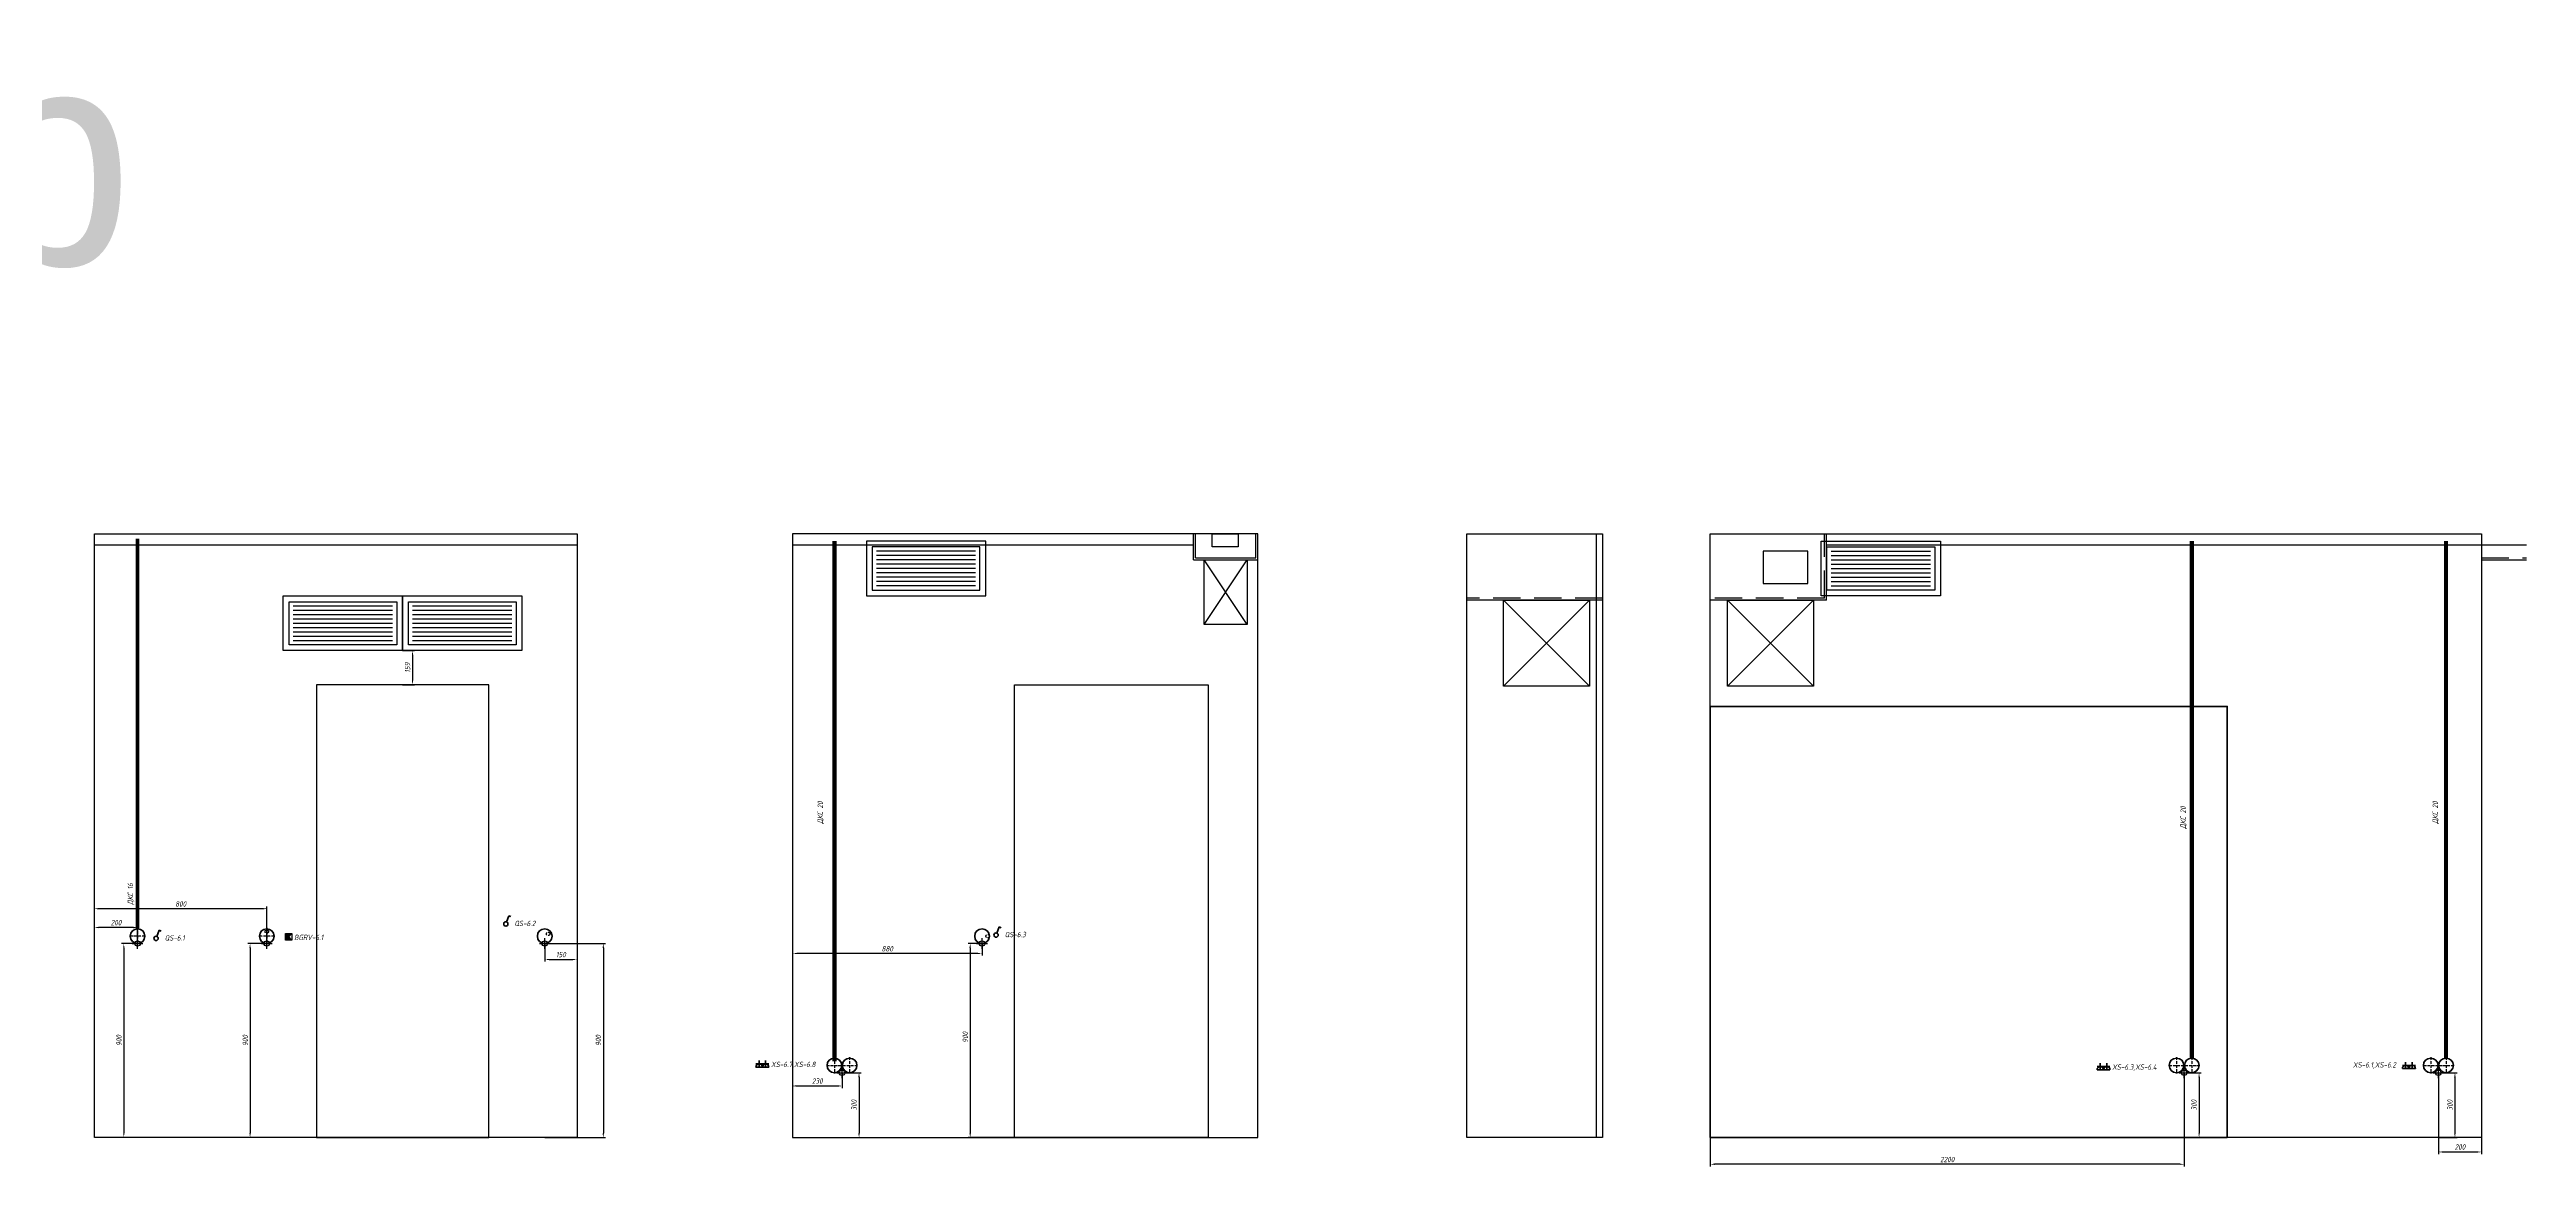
# Model space of a CAD drawing. Header units: millimetres. Extents: x -36498 to 56557, y -58468 to 154.
# Drawn here: x -1296 to 10202, y -44534 to -39352 of the extents above; entities that cross this region are included whole.
import ezdxf
from ezdxf.enums import TextEntityAlignment as Align

# ---------------------------------------------------------------- set-up
doc = ezdxf.new("R2010")
doc.units = ezdxf.units.MM
doc.header["$PDMODE"] = 34
doc.header["$PDSIZE"] = 25
doc.linetypes.add('ACAD_ISO10W100', pattern=[18.5, 12, -3, 0.5, -3])
doc.linetypes.add('DASHED', pattern=[19.05, 12.7, -6.35])
for name, color, linetype in [('01 Черновое', 7, 'Continuous'), ('02 ОВиК', 7, 'Continuous'), ('02 Розетки', 7, 'Continuous'), ('03 Потолок', 7, 'Continuous'), ('04 Лючки', 7, 'Continuous'), ('04 Мебель', 5, 'Continuous'), ('04 Освещение', 7, 'Continuous'), ('10 Перегородки', 7, 'Continuous'), ('11 Привязка размеры', 7, 'Continuous')]:
    doc.layers.add(name, color=color, linetype=linetype)
doc.layers.add('100 noprint', color=1, linetype='Continuous', plot=False)
doc.styles.get("Standard").update_dxf_attribs({"font": 'Ubuntu-R.ttf'})
doc.styles.add('ГОСТ-ISOCPEUR', font='isocpeui.ttf', dxfattribs={"width": 0.8})
doc.dimstyles.new('ISO-25', dxfattribs={"dimtxt": 2.5, "dimasz": 2.5, "dimexe": 1.25, "dimexo": 0.625, "dimtad": 1, "dimtxsty": 'Standard', "dimcen": 2.5, "dimadec": 0, "dimazin": 0, "dimtfac": 1, "dimtmove": 0, "dimatfit": 3, "dimfxl": 1, "dimarcsym": 0})

# ---------------------------------------------------------------- blocks, each defined once
blk = doc.blocks.new('АП 500х200')
at = {"color": 0, "lineweight": -2}
for p, q in [((-507, 207), (-47, 207)), ((-507, 187), (-47, 187)), ((-507, 167), (-47, 167)), ((-507, 147), (-47, 147)), ((-507, 127), (-47, 127)), ((-507, 107), (-47, 107)), ((-507, 87), (-47, 87)), ((-507, 67), (-47, 67)), ((-507, 47), (-47, 47))]:
    blk.add_line(p, q, dxfattribs=at)
for points in [[(-554, 0), (-554, 254), (0, 254), (0, 0)], [(-527, 27), (-527, 227), (-27, 227), (-27, 27)]]:
    blk.add_lwpolyline(points, close=True, dxfattribs=at)
blk = doc.blocks.new('кнопка 1')
at = {"color": 0, "lineweight": -2}
for p, q in [((0.3, 0.9), (1.4, 3.8)), ((1.4, 3.8), (2.3, 3.4))]:
    blk.add_line(p, q, dxfattribs=at)
blk.add_circle((0, 0), 1, dxfattribs=at)
blk = doc.blocks.new('розетка скрытая трехполюсная')
at = {"color": 0, "lineweight": -2}
for p, q in [((-1.5, 1.5), (1.5, 1.5)), ((-1.5, 0), (1.5, 0)), ((0, 0), (0, 3))]:
    blk.add_line(p, q, dxfattribs=at)
blk.add_arc((0, 0), 1.5, 0, 180, dxfattribs=at)
blk = doc.blocks.new('Охранный датчик')
blk.add_hatch(color=0).paths.add_polyline_path([(3, 3), (0, 3), (0, 0), (3, 0), (1.5, 1.5)])
at = {"color": 0}
for p, q in [((3, 3), (1.5, 1.5)), ((1.5, 1.5), (3, 0))]:
    blk.add_line(p, q, dxfattribs=at)
blk.add_lwpolyline([(3, 0), (0, 0), (0, 3), (3, 3)], close=True, dxfattribs=at)
blk = doc.blocks.new('*D176')
at = {"layer": '11 Привязка размеры', "color": 0, "lineweight": -2, "transparency": 16777216}
for p, q in [((-887, -43500), (-961, -43500)), ((-951, -43520), (-951, -44380)), ((-887, -44400), (-961, -44400))]:
    blk.add_line(p, q, dxfattribs=at)
at = {"layer": '11 Привязка размеры', "color": 0, "transparency": 16777216}
for points in [[(-948, -43520), (-954, -43520), (-951, -43500)], [(-954, -44380), (-948, -44380), (-951, -44400)]]:
    blk.add_solid(points, dxfattribs=at)
at = {"layer": 'Defpoints', "color": 0, "transparency": 16777216}
for p in [(-887, -43500), (-951, -44400), (-887, -44400)]:
    blk.add_point(p, dxfattribs=at)
at = {"layer": '11 Привязка размеры', "color": 0, "transparency": 16777216, "insert": (-973, -43950), "char_height": 25, "attachment_point": 5, "rotation": 90, "style": 'ГОСТ-ISOCPEUR'}
blk.add_mtext('900', dxfattribs=at)
blk = doc.blocks.new('*D177')
at = {"layer": '11 Привязка размеры', "color": 0, "lineweight": -2, "transparency": 16777216}
for p, q in [((-287, -43500), (-375, -43500)), ((-365, -43520), (-365, -44380)), ((-287, -44400), (-375, -44400))]:
    blk.add_line(p, q, dxfattribs=at)
at = {"layer": '11 Привязка размеры', "color": 0, "transparency": 16777216}
for points in [[(-362, -43520), (-368, -43520), (-365, -43500)], [(-368, -44380), (-362, -44380), (-365, -44400)]]:
    blk.add_solid(points, dxfattribs=at)
at = {"layer": 'Defpoints', "color": 0, "transparency": 16777216}
for p in [(-287, -43500), (-365, -44400), (-287, -44400)]:
    blk.add_point(p, dxfattribs=at)
at = {"layer": '11 Привязка размеры', "color": 0, "transparency": 16777216, "insert": (-387, -43950), "char_height": 25, "attachment_point": 5, "rotation": 90, "style": 'ГОСТ-ISOCPEUR'}
blk.add_mtext('900', dxfattribs=at)
blk = doc.blocks.new('*D178')
at = {"layer": '11 Привязка размеры', "color": 0, "lineweight": -2, "transparency": 16777216}
for p, q in [((1003, -43500), (1285, -43500)), ((1275, -43520), (1275, -44380)), ((1003, -44400), (1285, -44400))]:
    blk.add_line(p, q, dxfattribs=at)
at = {"layer": '11 Привязка размеры', "color": 0, "transparency": 16777216}
for points in [[(1278, -43520), (1271, -43520), (1275, -43500)], [(1271, -44380), (1278, -44380), (1275, -44400)]]:
    blk.add_solid(points, dxfattribs=at)
at = {"layer": 'Defpoints', "color": 0, "transparency": 16777216}
for p in [(1003, -43500), (1003, -44400), (1275, -44400)]:
    blk.add_point(p, dxfattribs=at)
at = {"layer": '11 Привязка размеры', "color": 0, "transparency": 16777216, "insert": (1252, -43950), "char_height": 25, "attachment_point": 5, "rotation": 90, "style": 'ГОСТ-ISOCPEUR'}
blk.add_mtext('900', dxfattribs=at)
blk = doc.blocks.new('*D179')
at = {"layer": '11 Привязка размеры', "color": 0, "lineweight": -2, "transparency": 16777216}
for p, q in [((-1087, -43500), (-1087, -43416)), ((-907, -43426), (-1067, -43426)), ((-887, -43500), (-887, -43416))]:
    blk.add_line(p, q, dxfattribs=at)
at = {"layer": '11 Привязка размеры', "color": 0, "transparency": 16777216}
for points in [[(-1067, -43422), (-1067, -43429), (-1087, -43426)], [(-907, -43429), (-907, -43422), (-887, -43426)]]:
    blk.add_solid(points, dxfattribs=at)
at = {"layer": 'Defpoints', "color": 0, "transparency": 16777216}
for p in [(-1087, -43426), (-1087, -43500), (-887, -43500)]:
    blk.add_point(p, dxfattribs=at)
at = {"layer": '11 Привязка размеры', "color": 0, "transparency": 16777216, "insert": (-987, -43403), "char_height": 25, "attachment_point": 5, "style": 'ГОСТ-ISOCPEUR'}
blk.add_mtext('200', dxfattribs=at)
blk = doc.blocks.new('*D180')
at = {"layer": '11 Привязка размеры', "color": 0, "lineweight": -2, "transparency": 16777216}
for p, q in [((-1087, -43499), (-1087, -43328)), ((-1067, -43338), (-307, -43338)), ((-287, -43500), (-287, -43328))]:
    blk.add_line(p, q, dxfattribs=at)
at = {"layer": '11 Привязка размеры', "color": 0, "transparency": 16777216}
for points in [[(-1067, -43335), (-1067, -43342), (-1087, -43338)], [(-307, -43342), (-307, -43335), (-287, -43338)]]:
    blk.add_solid(points, dxfattribs=at)
at = {"layer": 'Defpoints', "color": 0, "transparency": 16777216}
for p in [(-287, -43338), (-1087, -43499), (-287, -43500)]:
    blk.add_point(p, dxfattribs=at)
at = {"layer": '11 Привязка размеры', "color": 0, "transparency": 16777216, "insert": (-687, -43316), "char_height": 25, "attachment_point": 5, "style": 'ГОСТ-ISOCPEUR'}
blk.add_mtext('800', dxfattribs=at)
blk = doc.blocks.new('*D181')
at = {"layer": '11 Привязка размеры', "color": 0, "lineweight": -2, "transparency": 16777216}
for p, q in [((1003, -43500), (1003, -43584)), ((1023, -43574), (1133, -43574)), ((1153, -43500), (1153, -43584))]:
    blk.add_line(p, q, dxfattribs=at)
at = {"layer": '11 Привязка размеры', "color": 0, "transparency": 16777216}
for points in [[(1023, -43571), (1023, -43577), (1003, -43574)], [(1133, -43577), (1133, -43571), (1153, -43574)]]:
    blk.add_solid(points, dxfattribs=at)
at = {"layer": 'Defpoints', "color": 0, "transparency": 16777216}
for p in [(1003, -43500), (1153, -43500), (1153, -43574)]:
    blk.add_point(p, dxfattribs=at)
at = {"layer": '11 Привязка размеры', "color": 0, "transparency": 16777216, "insert": (1078, -43551), "char_height": 25, "attachment_point": 5, "style": 'ГОСТ-ISOCPEUR'}
blk.add_mtext('150', dxfattribs=at)
blk = doc.blocks.new('*D182')
at = {"layer": '11 Привязка размеры', "color": 0, "lineweight": -2, "transparency": 16777216}
for p, q in [((2153, -44100), (2153, -44171)), ((2383, -44100), (2383, -44171)), ((2363, -44161), (2173, -44161))]:
    blk.add_line(p, q, dxfattribs=at)
at = {"layer": '11 Привязка размеры', "color": 0, "transparency": 16777216}
for points in [[(2173, -44157), (2173, -44164), (2153, -44161)], [(2363, -44164), (2363, -44157), (2383, -44161)]]:
    blk.add_solid(points, dxfattribs=at)
at = {"layer": 'Defpoints', "color": 0, "transparency": 16777216}
for p in [(2153, -44100), (2383, -44100), (2153, -44161)]:
    blk.add_point(p, dxfattribs=at)
at = {"layer": '11 Привязка размеры', "color": 0, "transparency": 16777216, "insert": (2268, -44138), "char_height": 25, "attachment_point": 5, "style": 'ГОСТ-ISOCPEUR'}
blk.add_mtext('230', dxfattribs=at)
blk = doc.blocks.new('*D183')
at = {"layer": '11 Привязка размеры', "color": 0, "lineweight": -2, "transparency": 16777216}
for p, q in [((2153, -43500), (2153, -43556)), ((3013, -43546), (2173, -43546)), ((3033, -43500), (3033, -43556))]:
    blk.add_line(p, q, dxfattribs=at)
at = {"layer": '11 Привязка размеры', "color": 0, "transparency": 16777216}
for points in [[(2173, -43543), (2173, -43549), (2153, -43546)], [(3013, -43549), (3013, -43543), (3033, -43546)]]:
    blk.add_solid(points, dxfattribs=at)
at = {"layer": 'Defpoints', "color": 0, "transparency": 16777216}
for p in [(2153, -43500), (2153, -43546), (3033, -43500)]:
    blk.add_point(p, dxfattribs=at)
at = {"layer": '11 Привязка размеры', "color": 0, "transparency": 16777216, "insert": (2593, -43524), "char_height": 25, "attachment_point": 5, "style": 'ГОСТ-ISOCPEUR'}
blk.add_mtext('880', dxfattribs=at)
blk = doc.blocks.new('*D184')
at = {"layer": '11 Привязка размеры', "color": 0, "lineweight": -2, "transparency": 16777216}
for p, q in [((3033, -43500), (2968, -43500)), ((2978, -43520), (2978, -44380)), ((3183, -44400), (2968, -44400))]:
    blk.add_line(p, q, dxfattribs=at)
at = {"layer": '11 Привязка размеры', "color": 0, "transparency": 16777216}
for points in [[(2981, -43520), (2974, -43520), (2978, -43500)], [(2974, -44380), (2981, -44380), (2978, -44400)]]:
    blk.add_solid(points, dxfattribs=at)
at = {"layer": 'Defpoints', "color": 0, "transparency": 16777216}
for p in [(3033, -43500), (2978, -44400), (3183, -44400)]:
    blk.add_point(p, dxfattribs=at)
at = {"layer": '11 Привязка размеры', "color": 0, "transparency": 16777216, "insert": (2955, -43935), "char_height": 25, "attachment_point": 5, "rotation": 90, "style": 'ГОСТ-ISOCPEUR'}
blk.add_mtext('900', dxfattribs=at)
blk = doc.blocks.new('*D185')
at = {"layer": '11 Привязка размеры', "color": 0, "lineweight": -2, "transparency": 16777216}
for p, q in [((2383, -44100), (2472, -44100)), ((2462, -44120), (2462, -44380)), ((2383, -44400), (2472, -44400))]:
    blk.add_line(p, q, dxfattribs=at)
at = {"layer": '11 Привязка размеры', "color": 0, "transparency": 16777216}
for points in [[(2465, -44120), (2458, -44120), (2462, -44100)], [(2458, -44380), (2465, -44380), (2462, -44400)]]:
    blk.add_solid(points, dxfattribs=at)
at = {"layer": 'Defpoints', "color": 0, "transparency": 16777216}
for p in [(2383, -44100), (2383, -44400), (2462, -44400)]:
    blk.add_point(p, dxfattribs=at)
at = {"layer": '11 Привязка размеры', "color": 0, "transparency": 16777216, "insert": (2439, -44250), "char_height": 25, "attachment_point": 5, "rotation": 90, "style": 'ГОСТ-ISOCPEUR'}
blk.add_mtext('300', dxfattribs=at)
blk = doc.blocks.new('*D186')
at = {"layer": '11 Привязка размеры', "color": 0, "lineweight": -2, "transparency": 16777216}
for p, q in [((9793, -44100), (9880, -44100)), ((9870, -44120), (9870, -44380)), ((9793, -44400), (9880, -44400))]:
    blk.add_line(p, q, dxfattribs=at)
at = {"layer": '11 Привязка размеры', "color": 0, "transparency": 16777216}
for points in [[(9873, -44120), (9866, -44120), (9870, -44100)], [(9866, -44380), (9873, -44380), (9870, -44400)]]:
    blk.add_solid(points, dxfattribs=at)
at = {"layer": 'Defpoints', "color": 0, "transparency": 16777216}
for p in [(9793, -44100), (9793, -44400), (9870, -44400)]:
    blk.add_point(p, dxfattribs=at)
at = {"layer": '11 Привязка размеры', "color": 0, "transparency": 16777216, "insert": (9847, -44250), "char_height": 25, "attachment_point": 5, "rotation": 90, "style": 'ГОСТ-ISOCPEUR'}
blk.add_mtext('300', dxfattribs=at)
blk = doc.blocks.new('*D187')
at = {"layer": '11 Привязка размеры', "color": 0, "lineweight": -2, "transparency": 16777216}
for p, q in [((8613, -44100), (8692, -44100)), ((8682, -44120), (8682, -44380)), ((8613, -44400), (8692, -44400))]:
    blk.add_line(p, q, dxfattribs=at)
at = {"layer": '11 Привязка размеры', "color": 0, "transparency": 16777216}
for points in [[(8685, -44120), (8679, -44120), (8682, -44100)], [(8679, -44380), (8685, -44380), (8682, -44400)]]:
    blk.add_solid(points, dxfattribs=at)
at = {"layer": 'Defpoints', "color": 0, "transparency": 16777216}
for p in [(8613, -44100), (8613, -44400), (8682, -44400)]:
    blk.add_point(p, dxfattribs=at)
at = {"layer": '11 Привязка размеры', "color": 0, "transparency": 16777216, "insert": (8659, -44250), "char_height": 25, "attachment_point": 5, "rotation": 90, "style": 'ГОСТ-ISOCPEUR'}
blk.add_mtext('300', dxfattribs=at)
blk = doc.blocks.new('*D188')
at = {"layer": '11 Привязка размеры', "color": 0, "lineweight": -2, "transparency": 16777216}
for p, q in [((9793, -44100), (9793, -44477)), ((9813, -44467), (9973, -44467)), ((9993, -44400), (9993, -44477))]:
    blk.add_line(p, q, dxfattribs=at)
at = {"layer": '11 Привязка размеры', "color": 0, "transparency": 16777216}
for points in [[(9813, -44464), (9813, -44470), (9793, -44467)], [(9973, -44470), (9973, -44464), (9993, -44467)]]:
    blk.add_solid(points, dxfattribs=at)
at = {"layer": 'Defpoints', "color": 0, "transparency": 16777216}
for p in [(9793, -44100), (9993, -44400), (9993, -44467)]:
    blk.add_point(p, dxfattribs=at)
at = {"layer": '11 Привязка размеры', "color": 0, "transparency": 16777216, "insert": (9893, -44444), "char_height": 25, "attachment_point": 5, "style": 'ГОСТ-ISOCPEUR'}
blk.add_mtext('200', dxfattribs=at)
blk = doc.blocks.new('*D189')
at = {"layer": '11 Привязка размеры', "color": 0, "lineweight": -2, "transparency": 16777216}
for p, q in [((8613, -44100), (8613, -44534)), ((6413, -44400), (6413, -44534)), ((8593, -44524), (6433, -44524))]:
    blk.add_line(p, q, dxfattribs=at)
at = {"layer": '11 Привязка размеры', "color": 0, "transparency": 16777216}
for points in [[(6433, -44521), (6433, -44527), (6413, -44524)], [(8593, -44527), (8593, -44521), (8613, -44524)]]:
    blk.add_solid(points, dxfattribs=at)
at = {"layer": 'Defpoints', "color": 0, "transparency": 16777216}
for p in [(8613, -44100), (6413, -44400), (6413, -44524)]:
    blk.add_point(p, dxfattribs=at)
at = {"layer": '11 Привязка размеры', "color": 0, "transparency": 16777216, "insert": (7513, -44502), "char_height": 25, "attachment_point": 5, "style": 'ГОСТ-ISOCPEUR'}
blk.add_mtext('2200', dxfattribs=at)
blk = doc.blocks.new('*D195')
at = {"layer": '11 Привязка размеры', "color": 0, "lineweight": -2, "transparency": 16777216}
for p, q in [((343, -42141), (399, -42141)), ((389, -42161), (389, -42280)), ((343, -42300), (399, -42300))]:
    blk.add_line(p, q, dxfattribs=at)
at = {"layer": '11 Привязка размеры', "color": 0, "transparency": 16777216}
for points in [[(392, -42161), (386, -42161), (389, -42141)], [(386, -42280), (392, -42280), (389, -42300)]]:
    blk.add_solid(points, dxfattribs=at)
at = {"layer": 'Defpoints', "color": 0, "transparency": 16777216}
for p in [(343, -42141), (343, -42300), (389, -42300)]:
    blk.add_point(p, dxfattribs=at)
at = {"layer": '11 Привязка размеры', "color": 0, "transparency": 16777216, "insert": (366, -42220), "char_height": 25, "attachment_point": 5, "rotation": 90, "style": 'ГОСТ-ISOCPEUR'}
blk.add_mtext('159', dxfattribs=at)

msp = doc.modelspace()

# ---------------------------------------------------------------- linework, layer by layer
at = {"layer": '01 Черновое'}
for points in [[(-1087.2, -44399.7), (-1087.2, -41599.7), (1152.8, -41599.7), (1152.8, -44399.7)], [(4312.8, -44399.7), (4312.8, -41599.7), (2152.8, -41599.7), (2152.8, -44399.7)], [(5282.8, -44399.7), (5282.8, -41599.7), (5912.8, -41599.7), (5912.8, -44399.7)], [(6412.8, -44399.7), (6412.8, -41599.7), (9992.8, -41599.7), (9992.8, -44399.7)], [(-57.2, -42299.7), (-57.2, -44399.7), (742.8, -44399.7), (742.8, -42299.7)], [(4082.8, -42299.7), (4082.8, -44399.7), (3182.8, -44399.7), (3182.8, -42299.7)]]:
    msp.add_lwpolyline(points, close=True, dxfattribs=at)
at = {"layer": '02 ОВиК', "linetype": 'Continuous', "lineweight": -2, "flags": 128}
msp.add_lwpolyline([(4101.3, -41659.7), (4101.3, -41599.7), (4221.3, -41599.7), (4221.3, -41659.7)], close=True, dxfattribs=at)
at = {"layer": '02 ОВиК', "color": 5, "flags": 128}
msp.add_lwpolyline([(6658.9, -41679.7), (6658.9, -41829.7), (6865.8, -41829.7), (6865.8, -41679.7)], close=True, dxfattribs=at)
at = {"layer": '02 Розетки', "color": 1, "flags": 128}
for points in [[(2347.3, -44045.7, 20, 20, 0), (2347.3, -41632.7, 20, 20, 0)], [(8648.3, -44031.7, 20, 20, 0), (8648.3, -41632.7, 20, 20, 0)], [(9828.3, -44031.7, 20, 20, 0), (9828.3, -41632.7, 20, 20, 0)]]:
    msp.add_lwpolyline(points, format="xyseb", dxfattribs=at)
at = {"layer": '02 Розетки', "color": 1, "lineweight": 40}
for centre in [(2347.3, -44065.7), (2418.3, -44065.7), (8577.3, -44065.7), (8648.3, -44065.7), (9757.3, -44065.7), (9828.3, -44065.7)]:
    msp.add_circle(centre, 34, dxfattribs=at)
at = {"layer": '03 Потолок', "color": 1, "lineweight": -2}
for p, q in [((4013.8, -41719.2), (4013.8, -41599.7)), ((4023.3, -41709.7), (4023.3, -41599.7)), ((4303.3, -41709.7), (4303.3, -41599.7)), ((4312.8, -41719.2), (4312.8, -41599.7)), ((6952.3, -41906.2), (6952.3, -41599.7)), ((4013.8, -41719.2), (4312.8, -41719.2)), ((4023.3, -41709.7), (4303.3, -41709.7)), ((5912.8, -41906.2), (5282.8, -41906.2)), ((6952.3, -41906.2), (6412.8, -41906.2))]:
    msp.add_line(p, q, dxfattribs=at)
at = {"layer": '03 Потолок', "color": 1, "linetype": 'DASHED', "ltscale": 10}
for p, q in [((6942.8, -41896.7), (6942.8, -41599.7)), ((9992.8, -41709.7), (10201.7, -41709.7)), ((5912.8, -41896.7), (5282.8, -41896.7)), ((6942.8, -41896.7), (6412.8, -41896.7))]:
    msp.add_line(p, q, dxfattribs=at)
at = {"layer": '03 Потолок', "color": 1, "ltscale": 5}
for p, q in [((-1087.2, -41649.7), (1152.8, -41649.7)), ((2152.8, -41649.7), (4013.8, -41649.7)), ((6952.3, -41649.7), (10201.7, -41649.7))]:
    msp.add_line(p, q, dxfattribs=at)
at = {"layer": '03 Потолок', "color": 1, "ltscale": 10}
msp.add_line((9992.8, -41719.2), (10201.7, -41719.2), dxfattribs=at)
at = {"layer": '04 Лючки', "color": 2, "lineweight": -2}
for p, q in [((4263.3, -42019.2), (4063.3, -41719.2)), ((4063.3, -42019.2), (4263.3, -41719.2)), ((5852.8, -42306.2), (5452.8, -41906.2)), ((5852.8, -41906.2), (5452.8, -42306.2)), ((6892.8, -41906.2), (6492.8, -42306.2)), ((6492.8, -41906.2), (6892.8, -42306.2))]:
    msp.add_line(p, q, dxfattribs=at)
for points in [[(4263.3, -41719.2), (4263.3, -42019.2), (4063.3, -42019.2), (4063.3, -41719.2)], [(5452.8, -41906.2), (5852.8, -41906.2), (5852.8, -42306.2), (5452.8, -42306.2)], [(6492.8, -42306.2), (6492.8, -41906.2), (6892.8, -41906.2), (6892.8, -42306.2)]]:
    msp.add_lwpolyline(points, close=True, dxfattribs=at)
at = {"layer": '04 Мебель', "lineweight": 40, "flags": 128}
msp.add_lwpolyline([(6412.8, -44399.7), (6412.8, -42399.7), (8812.8, -42399.7), (8812.8, -44399.7)], close=True, dxfattribs=at)
at = {"layer": '04 Освещение', "color": 3, "flags": 128}
msp.add_lwpolyline([(-887.2, -43431.7, 16, 16, 0), (-887.2, -41621.2, 16, 16, 0)], format="xyseb", dxfattribs=at)
at = {"layer": '04 Освещение', "color": 3, "lineweight": 40}
for centre in [(-887.2, -43465.7), (-287.2, -43465.7), (1002.8, -43465.7), (3032.8, -43465.7)]:
    msp.add_circle(centre, 34, dxfattribs=at)
at = {"layer": '04 Освещение', "color": 3, "linetype": 'DASHED'}
for centre in [(-287.2, -43444.3), (1018.8, -43455.2), (3058.8, -43465.7)]:
    msp.add_circle(centre, 8, dxfattribs=at)
at = {"layer": '10 Перегородки', "color": 74, "linetype": 'Continuous', "ltscale": 10}
msp.add_line((5882.8, -41599.7), (5882.8, -44399.7), dxfattribs=at)
at = {"layer": '11 Привязка размеры', "linetype": 'ACAD_ISO10W100'}
for p, q in [((-887.2, -43427.8), (-887.2, -43503.6)), ((-287.2, -43427.8), (-287.2, -43503.6)), ((-853.2, -43465.7), (-921.2, -43465.7)), ((-253.2, -43465.7), (-321.2, -43465.7)), ((2347.3, -44027.8), (2347.3, -44103.6)), ((2418.3, -44027.8), (2418.3, -44103.6)), ((8577.3, -44027.8), (8577.3, -44103.6)), ((8648.3, -44027.8), (8648.3, -44103.6)), ((9757.3, -44027.8), (9757.3, -44103.6)), ((9828.3, -44027.8), (9828.3, -44103.6)), ((2313.3, -44065.7), (2452.3, -44065.7)), ((8543.3, -44065.7), (8682.3, -44065.7)), ((9723.3, -44065.7), (9862.3, -44065.7))]:
    msp.add_line(p, q, dxfattribs=at)
at = {"layer": '11 Привязка размеры', "lineweight": -2}
for p in [(-887.2, -43499.7), (-287.2, -43499.7), (1002.8, -43499.7), (3032.8, -43499.7), (2382.8, -44099.7), (8612.8, -44099.7), (9792.8, -44099.7)]:
    msp.add_point(p, dxfattribs=at)

# ---------------------------------------------------------------- block references
at = {"layer": '02 ОВиК', "color": 6, "xscale": -1}
msp.add_blockref('АП 500х200', (2495.8, -41886.7), dxfattribs=at)
at = {"layer": '02 ОВиК', "color": 6}
for p in [(7481.8, -41886.7), (342.8, -42140.7), (896.8, -42140.7)]:
    msp.add_blockref('АП 500х200', p, dxfattribs=at)
at = {"layer": '02 Розетки', "color": 1, "lineweight": 40, "xscale": 10, "yscale": 10, "zscale": 10}
for p in [(1998.4, -44073.1), (2028.4, -44073.1), (8223.5, -44085.6), (8253.5, -44085.6), (9640.9, -44080.1), (9670.9, -44080.1)]:
    msp.add_blockref('розетка скрытая трехполюсная', p, dxfattribs=at)
at = {"layer": '04 Освещение', "color": 3, "lineweight": 40, "xscale": 10, "yscale": 10, "zscale": 10}
for p in [(-801.2, -43476.2), (822.3, -43409), (3098, -43460.6)]:
    msp.add_blockref('кнопка 1', p, dxfattribs=at)
at = {"layer": '04 Освещение', "color": 1, "lineweight": 40, "xscale": 10, "yscale": 10, "zscale": 10}
msp.add_blockref('Охранный датчик', (-200.4, -43483.9), dxfattribs=at)

# ---------------------------------------------------------------- texts
at = {"layer": '02 Розетки', "linetype": 'Continuous', "style": 'ГОСТ-ISOCPEUR', "width": 0.8}
for s, p in [('XS-6.7,XS-6.8', (2053.4, -44073.1)), ('XS-6.3,XS-6.4', (8278.5, -44085.6))]:
    msp.add_text(s, height=25, dxfattribs=at).set_placement(p)
msp.add_text('XS-6.1,XS-6.2', height=25, dxfattribs=at).set_placement((9596, -44075.2), align=Align.RIGHT)
at = {"layer": '02 Розетки', "color": 1, "char_height": 25, "width": 270.313, "attachment_point": 7, "rotation": 90, "style": 'ГОСТ-ISOCPEUR'}
for insert in [(2299.3, -42944.9), (8625.8, -42968), (9795.9, -42944.9)]:
    msp.add_mtext('{ДКС 20}', dxfattribs=dict(at, insert=insert))
at = {"layer": '04 Освещение', "linetype": 'Continuous', "style": 'ГОСТ-ISOCPEUR', "width": 0.8}
for s, p in [('BGRV-6.1', (-160.4, -43483.9)), ('QS-6.2', (862.3, -43419)), ('QS-6.3', (3138, -43470.6)), ('QS-6.1', (-761.2, -43486.2))]:
    msp.add_text(s, height=25, dxfattribs=at).set_placement(p)
at = {"layer": '04 Освещение', "color": 3, "insert": (-902.7, -43321), "char_height": 25, "width": 270.313, "attachment_point": 7, "rotation": 90, "style": 'ГОСТ-ISOCPEUR'}
msp.add_mtext('{ДКС 16}', dxfattribs=at)
at = {"layer": '100 noprint', "insert": (-6190.6, -39352), "char_height": 1000, "width": 2318.604, "attachment_point": 1}
msp.add_mtext('{Коридор}', dxfattribs=at)

# ---------------------------------------------------------------- dimensions: what is measured, and where the dimension line sits
at = {"layer": '11 Привязка размеры'}
for base, p1, p2, picture, middle in [((388.9, -42299.7), (342.8, -42140.7), (342.8, -42299.7), '*D195', (366.4, -42220.2)), ((-364.9, -44399.7), (-287.2, -43499.7), (-287.2, -44399.7), '*D177', (-387.4, -43949.7)), ((1274.5, -44399.7), (1002.8, -43499.7), (1002.8, -44399.7), '*D178', (1252, -43949.7)), ((2461.6, -44399.7), (2382.8, -44099.7), (2383.4, -44399.7), '*D185', (2439.1, -44249.7)), ((8681.9, -44399.7), (8612.8, -44099.7), (8612.8, -44399.7), '*D187', (8659.4, -44249.7)), ((9869.7, -44399.7), (9792.8, -44099.7), (9792.8, -44399.7), '*D186', (9847.2, -44249.7))]:
    dim = msp.add_linear_dim(base=base, p1=p1, p2=p2, angle=90, dimstyle='ISO-25', override={"dimtxt": 25, "dimasz": 20, "dimexe": 10, "dimexo": 0, "dimgap": 10, "dimdec": 0, "dimtxsty": 'ГОСТ-ISOCPEUR'}, dxfattribs=at)
    dim.commit()
    dim.dimension.update_dxf_attribs({"geometry": picture, "text_midpoint": middle})
for base, p1, p2, picture, middle in [((-287.2, -43338.5), (-1087.2, -43499.1), (-287.2, -43499.7), '*D180', (-687.2, -43338.5)), ((1152.8, -43574), (1002.8, -43499.7), (1152.8, -43499.7), '*D181', (1077.8, -43574))]:
    dim = msp.add_linear_dim(base=base, p1=p1, p2=p2, dimstyle='ISO-25', override={"dimtxt": 25, "dimasz": 20, "dimexe": 10, "dimexo": 0, "dimgap": 10, "dimdec": 0, "dimtxsty": 'ГОСТ-ISOCPEUR'}, dxfattribs=at)
    dim.commit()
    dim.dimension.update_dxf_attribs({"geometry": picture, "text_midpoint": middle, "dimtype": 160})
for base, p1, p2, picture, middle in [((-1087.2, -43425.6), (-887.2, -43499.7), (-1087.2, -43499.7), '*D179', (-987.2, -43403.1)), ((2152.8, -43546.1), (3032.8, -43499.7), (2152.8, -43499.7), '*D183', (2592.8, -43523.6)), ((2152.8, -44160.5), (2382.8, -44099.7), (2152.8, -44099.7), '*D182', (2267.8, -44138)), ((6412.8, -44524.1), (8612.8, -44099.7), (6412.8, -44399.7), '*D189', (7512.8, -44501.6)), ((9992.8, -44467), (9792.8, -44099.7), (9992.8, -44399.7), '*D188', (9892.8, -44444.5))]:
    dim = msp.add_linear_dim(base=base, p1=p1, p2=p2, dimstyle='ISO-25', override={"dimtxt": 25, "dimasz": 20, "dimexe": 10, "dimexo": 0, "dimgap": 10, "dimdec": 0, "dimtxsty": 'ГОСТ-ISOCPEUR'}, dxfattribs=at)
    dim.commit()
    dim.dimension.update_dxf_attribs({"geometry": picture, "text_midpoint": middle})
for base, p1, p2, picture, middle in [((-951, -44399.7), (-887.2, -43499.7), (-887.2, -44399.7), '*D176', (-951, -43949.7)), ((2977.5, -44399.7), (3032.8, -43499.7), (3182.8, -44399.7), '*D184', (2977.5, -43934.5))]:
    dim = msp.add_linear_dim(base=base, p1=p1, p2=p2, angle=90, dimstyle='ISO-25', override={"dimtxt": 25, "dimasz": 20, "dimexe": 10, "dimexo": 0, "dimgap": 10, "dimdec": 0, "dimtxsty": 'ГОСТ-ISOCPEUR'}, dxfattribs=at)
    dim.commit()
    dim.dimension.update_dxf_attribs({"geometry": picture, "text_midpoint": middle, "dimtype": 160})

doc.saveas('drawing.dxf')
